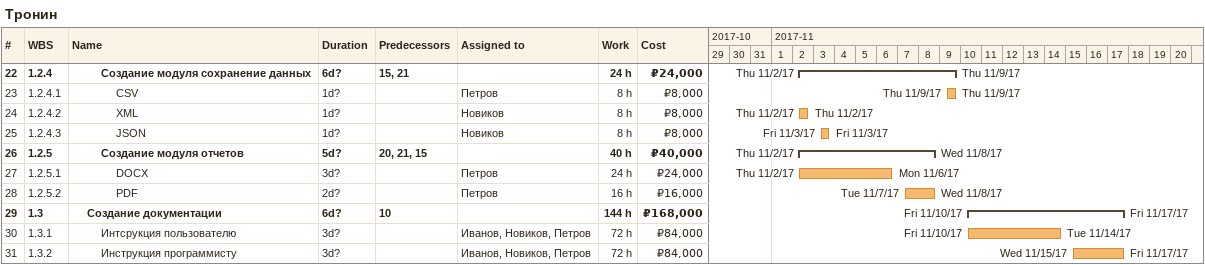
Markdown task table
Тронин

| ID | WBS | Task | Duration | Start | Finish | Predecessors | Resources | Work (h) | Cost (₽) |
|---|---|---|---|---|---|---|---|---|---|
| 22 | 1.2.4 | **Создание модуля сохранение данных** | 6d? | 2017-11-02 | 2017-11-09 | 15, 21 |  | 24 | 24000 |
| 23 | 1.2.4.1 | CSV | 1d? | 2017-11-09 | 2017-11-09 |  | Петров | 8 | 8000 |
| 24 | 1.2.4.2 | XML | 1d? | 2017-11-02 | 2017-11-02 |  | Новиков | 8 | 8000 |
| 25 | 1.2.4.3 | JSON | 1d? | 2017-11-03 | 2017-11-03 |  | Новиков | 8 | 8000 |
| 26 | 1.2.5 | **Создание модуля отчетов** | 5d? | 2017-11-02 | 2017-11-08 | 20, 21, 15 |  | 40 | 40000 |
| 27 | 1.2.5.1 | DOCX | 3d? | 2017-11-02 | 2017-11-06 |  | Петров | 24 | 24000 |
| 28 | 1.2.5.2 | PDF | 2d? | 2017-11-07 | 2017-11-08 |  | Петров | 16 | 16000 |
| 29 | 1.3 | **Создание документации** | 6d? | 2017-11-10 | 2017-11-17 | 10 |  | 144 | 168000 |
| 30 | 1.3.1 | Интсрукция пользователю | 3d? | 2017-11-10 | 2017-11-14 |  | Иванов, Новиков, Петров | 72 | 84000 |
| 31 | 1.3.2 | Инструкция программисту | 3d? | 2017-11-15 | 2017-11-17 |  | Иванов, Новиков, Петров | 72 | 84000 |
